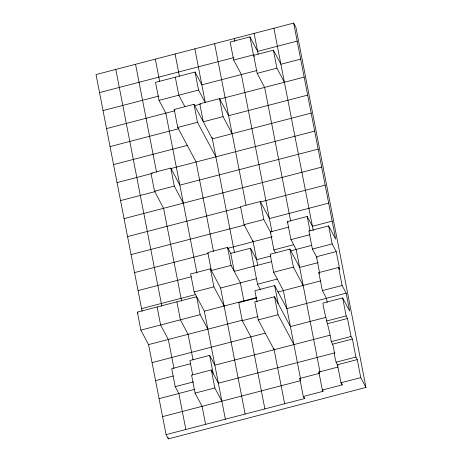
<?xml version="1.0" encoding="UTF-8"?>
<svg xmlns="http://www.w3.org/2000/svg" width="462" height="462" viewBox="0 0 462 462"><rect width="100%" height="100%" fill="white"/><g stroke="black" fill="none" stroke-linecap="round" stroke-linejoin="round"><path stroke-width="0.69" d="M207.854 329.181L200.144 314.68L196.639 296.673L137.358 312.116L140.858 330.122L148.568 344.617L166.077 434.638L168.341 438.9L365.962 387.427L295.923 27.362L293.659 23.1L96.038 74.573L142.105 311.382M297.158 41.101L257.634 51.398L249.925 36.896L230.163 42.048L233.668 60.048L241.378 74.549L271.951 231.728M99.544 92.579L233.784 57.611M233.668 60.048L253.424 54.903L254.302 56.555M300.658 59.107L280.896 64.253L273.417 50.179L253.655 55.33L257.155 73.331L264.639 87.405L290.633 221.044M257.045 70.467L201.854 84.841L195.051 72.049L155.527 82.346L159.026 100.346L165.829 113.144L196.945 273.094M103.043 110.58L158.922 96.027M257.155 73.331L276.917 68.185L284.401 82.259M159.026 100.346L198.55 90.055L205.353 102.847L194.849 48.839M213.473 251.328L196.096 162L177.731 127.46L174.232 109.459L193.988 104.308L212.358 138.854L311.163 113.115M307.663 95.114L228.615 115.702L219.548 98.643L199.786 103.794L203.286 121.795L223.048 116.649L232.12 133.703M106.543 128.586L174.688 110.834M194.45 105.688L200.583 104.089M219.664 99.116L304.163 77.108M177.731 127.46L197.493 122.315L215.858 156.855M110.048 146.587L178.875 128.661M113.548 164.588L187.826 145.241M318.168 149.122L179.839 185.152L170.767 168.093L151.005 173.244L154.51 191.245L163.577 208.304L181.624 301.091M117.053 182.594L152.483 173.365M170.882 168.572L314.668 131.116M154.51 191.245L174.272 186.099L183.339 203.159M120.553 200.595L155.307 191.545M124.053 218.601L321.673 167.123M328.673 203.13L269.392 218.572L260.32 201.513L240.558 206.664L244.057 224.665L253.13 241.724M127.558 236.602L240.673 207.138M260.435 201.992L325.173 185.129M244.057 224.665L263.819 219.519L271.021 233.056M131.058 254.602L244.86 224.965M319.993 371.991L296.154 249.434L290.939 239.622L287.439 221.621L307.201 216.47L312.416 226.282L332.178 221.136M288.796 227.09L270.397 231.884L273.897 249.89L275.456 252.818M271.731 261.602L234.251 271.361L230.746 253.361L227.575 247.389L207.813 252.535L211.313 270.541L231.075 265.39L240.373 282.877L243.872 300.877M134.558 272.609L208.154 253.436M227.916 248.29L272.21 236.752M293.659 23.1L335.678 239.137L328.649 225.918L308.887 231.064L312.387 249.07L317.128 257.975M230.746 253.361L250.508 248.215L256.629 259.725L270.94 256M290.939 239.622L310.019 234.656M273.897 249.89L293.659 244.739M245.126 414.044L220.611 288.022L210.406 268.832L190.644 273.983L194.15 291.984L204.348 311.174L225.364 419.196M318.058 262.641L299.659 267.434L289.905 249.099L270.143 254.244L273.648 272.251L283.397 290.586L300.502 378.522M138.063 290.61L191.216 276.767M290.702 250.854L311.827 245.351M312.387 249.07L332.149 243.919L336.232 251.594L339.732 269.6L338.6 267.469L318.838 272.615L322.343 290.615L326.42 298.296L327.229 302.448M336.232 251.594L316.47 256.745L319.565 272.667M194.15 291.984L213.906 286.838L224.11 306.029M273.648 272.251L293.41 267.1L303.159 285.435M141.563 308.616L195.397 294.594M220.611 288.022L256.728 278.615M250.508 248.215L257.513 284.217L277.275 279.071M338.045 365.829C333.033 358.743 335.799 348.897 331.26 341.643C329.342 328.476 324.815 316.239 322.892 303.078L342.654 297.926L349.688 311.151L346.182 293.145L286.896 308.587L274.653 285.562L254.891 290.708L257.045 301.784M204.348 311.174L256.82 297.505M277.945 292.007L320.876 280.821M256.474 298.065L238.762 302.679L242.261 320.68L250.878 336.885L264.882 408.899M140.858 330.122L200.144 314.68M325.837 317.359L290.402 326.594L274.526 296.743L254.764 301.888L258.27 319.889L274.139 349.74M322.343 290.615L342.099 285.47L346.182 293.145M148.568 344.617L242.608 320.126M242.261 320.68L257.935 316.597M258.27 319.889L278.032 314.743L293.901 344.594M152.067 362.624L265.188 333.16M326.397 321.078L346.159 315.933L347.516 318.491L351.022 336.492L352.379 339.05L355.884 357.057L357.242 359.615L360.747 377.616L365.962 387.427M327.754 323.637L347.516 318.491M330.018 335.187L214.853 365.182L209.638 355.376L189.882 360.522L192.706 375.063M190.783 363.686L171.702 368.659L175.208 386.659L178.834 393.48L185.84 429.487M155.573 380.624L173.29 376.01M334.881 352.835L218.359 383.189L211.33 369.97L191.568 375.115L195.068 393.116L202.096 406.335L205.602 424.341M331.26 341.643L351.022 336.492M332.617 344.202L352.379 339.05M175.208 386.659L193.607 381.866M159.072 398.631L194.508 389.397M195.068 393.116L214.83 387.97L221.858 401.189M336.122 362.202L355.884 357.057M357.242 359.615L337.479 364.761L340.985 382.767L342.117 384.898L322.355 390.043L318.855 372.043L337.936 367.071M166.077 434.638L304.406 398.602L303.274 396.471L299.774 378.47L319.537 373.319L318.855 372.043M162.572 416.632L300.225 380.78M340.985 382.767L360.747 377.616M303.274 396.471L323.036 391.326L322.632 389.247M318.838 272.615L319.404 273.683M287.439 221.621L288.04 222.759M184.944 106.774L178.788 95.201L175.289 77.2M174.232 109.459L174.896 110.713M322.355 390.043L323.036 391.326M257.513 284.217L260.412 289.674M299.774 378.47L300.623 380.07M137.358 312.116L138.028 313.38M338.6 267.469L342.099 285.47M328.649 225.918L332.149 243.919M342.654 297.926L346.159 315.933M273.897 28.246L313.224 230.434M341.845 383.512L342.117 384.898M307.201 216.47L310.025 231.012M273.417 50.179L276.917 68.185M254.135 33.397L258.171 54.169M249.925 36.896L253.424 54.903M289.905 249.099L293.41 267.1M234.373 38.542L234.91 41.314M304.14 397.216L304.406 398.602M260.32 201.513L263.819 219.519M274.653 285.562L278.159 303.563M274.526 296.743L278.032 314.743M214.611 43.688L245.992 205.024M252.858 240.338L257.709 265.263M273.874 348.36L284.644 403.753M219.548 98.643L223.048 116.649M212.087 137.468L234.448 252.408M195.051 72.049L198.55 90.055M227.575 247.389L231.075 265.39M193.988 104.308L197.493 122.315M175.086 53.985L179.395 76.143M210.406 268.832L213.906 286.838M155.324 59.13L159.633 81.289M209.638 355.376L213.144 373.377M211.33 369.97L214.83 387.97M170.767 168.093L174.272 186.099M135.562 64.282L156.572 172.297M193.076 359.944L188.092 334.326L180.382 319.825L176.877 301.825M115.8 69.427L161.862 306.237M173.983 368.555L168.33 339.472L160.62 324.971L157.12 306.97M168.07 437.485L168.341 438.9"/></g></svg>
